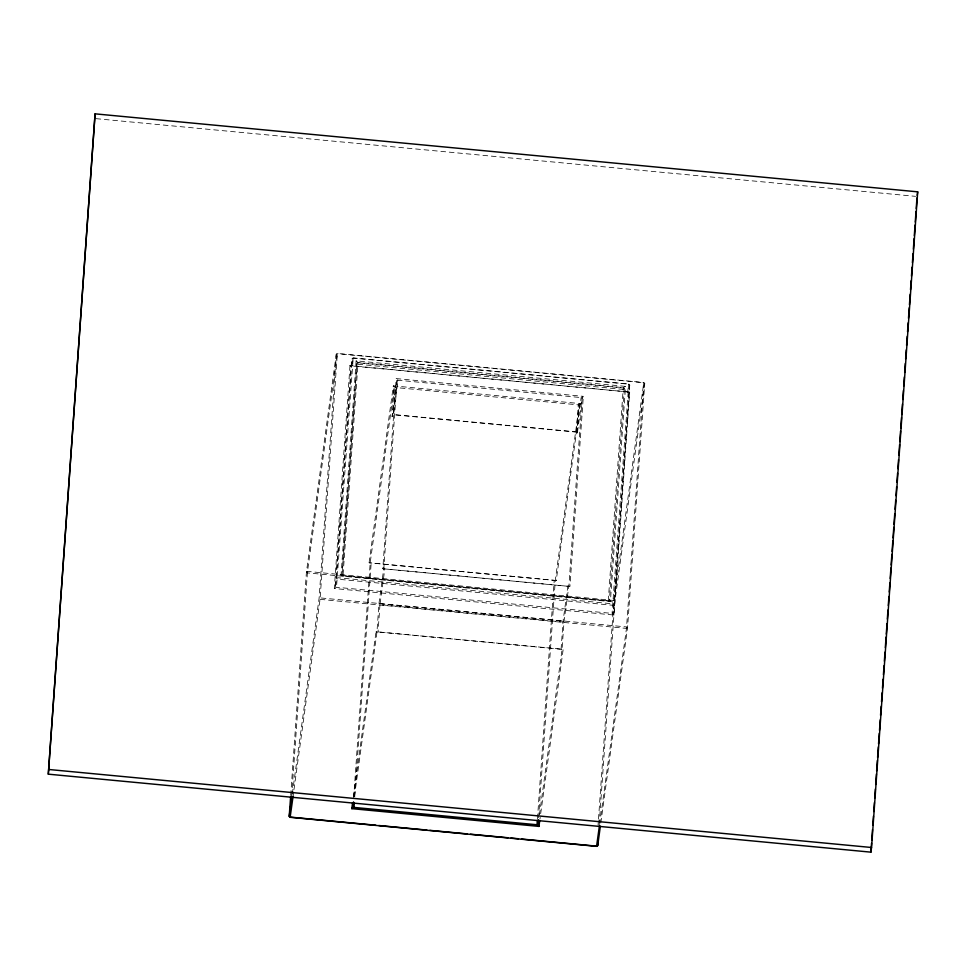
<?xml version="1.0" encoding="UTF-8"?>
<svg xmlns="http://www.w3.org/2000/svg" width="966" height="966" viewBox="0 0 966 966"><rect width="100%" height="100%" fill="white"/><g stroke="black" fill="none" stroke-linecap="round" stroke-linejoin="round"><path stroke-width="0.72" stroke-dasharray="4.83 3.62" d="M290.694 795.404L306.415 572.15L336.265 354.184L337.351 353.471L643.779 382.512L644.745 383.43L627.562 627.671L600.562 824.735M291.635 796.129L307.502 571.425L337.351 353.471L320.048 599.343L293.869 790.43M353.677 797.699L370.232 562.454L394.128 388.018L393.331 385.857L580.481 403.607L579.214 405.563L555.329 579.998L538.557 818.238M354.727 796.914L371.173 563.166L369.097 562.78L393.331 385.857L395.239 387.499L578.272 404.851L579.214 405.563L577.197 434.253L576.376 431.899L578.272 404.851L580.481 403.607M537.446 818.77L554.206 580.53L556.235 580.518L581.134 397.581L583.331 396.338L569.94 586.471L382.802 568.732L396.181 378.587L583.331 396.338L582.1 398.499L577.197 434.253L576.376 431.899L393.343 414.547L392.111 416.708L394.128 388.018L395.239 387.499L393.367 414.74L392.111 416.708L397.014 380.954L396.181 378.587L398.101 380.23L581.134 397.581L582.1 398.499L568.95 585.36L564.047 621.114L562.031 649.804L538.956 818.274M608.266 600.84L623.155 389.383L623.336 387.632L625.533 386.388L610.427 601.118L341.022 575.579L356.128 360.837L625.533 386.388L623.155 389.383L357.855 364.23L356.128 360.837L358.048 362.479L623.336 387.632L624.302 388.549L609.389 600.309C606.745 602.289 610.198 598.546 610.427 601.118L342.978 575.688L342.036 574.963L356.913 363.518L358 362.793L623.299 387.946L624.265 388.863M598.063 825.181L598.389 820.677M598.485 819.18L613.917 600.478L643.779 382.512L626.475 628.395L599.886 822.464M599.186 824.65L614.895 601.395L644.745 383.43L643.803 382.717L337.375 353.665L336.265 354.184L319.082 598.425L292.082 795.489M293.06 796.407L293.664 791.927M343.002 575.881L342.073 574.649L356.961 363.204L358.048 362.479L343.002 575.881L342.073 574.649L341.022 575.579L343.051 575.567M353.423 796.757L376.028 631.74L561.089 649.08L563.166 649.478L539.958 818.963M354.474 796.25L376.945 632.259L378.962 603.569L383.864 567.815L397.014 380.954L398.101 380.23L393.367 414.74L576.4 432.092M608.302 601.033L609.425 599.995M95.948 118.649L915.563 196.352M349.994 365.583L334.308 588.511L614.002 615.028L629.687 392.099L349.994 365.583L350.996 366.706L335.54 586.35L334.308 588.511L336.506 587.268L612.082 613.398L614.002 615.028L613.168 612.673L629.735 384.939L628.769 384.021L353.194 357.891L352.107 358.615L350.996 366.706L352.083 365.981L629.687 392.099L628.625 393.017L627.659 392.099L628.769 384.021L612.082 613.398L613.168 612.673L614.279 604.583L629.735 384.939L628.794 384.214L353.218 358.096L352.107 358.615L335.54 586.35L336.506 587.268L353.194 357.891L352.083 365.981L349.994 365.583M379.964 604.68L378.056 631.728L376.945 632.259L376.028 631.74L563.166 649.478L562.031 649.804L561.089 649.08L563.13 620.595L567.863 586.084L568.95 585.36L569.94 586.471L382.802 568.732L383.864 567.815L384.83 568.732L379.964 604.68L562.997 622.044L564.047 621.114L378.962 603.569L379.964 604.68M307.502 571.425L306.415 572.15L307.357 572.874L613.784 601.915L614.895 601.395L613.917 600.478L307.502 571.425M614.279 604.583L613.193 605.308L337.617 579.177L336.651 578.26L337.762 577.74L613.338 603.871L614.279 604.583M627.562 627.671L626.475 628.395L320.048 599.343L319.082 598.425L320.193 597.894L626.62 626.946L627.562 627.671M556.235 580.518L369.097 562.78L556.235 580.518"/><path stroke-width="1.45" d="M48.3 774.164L95.079 113.843L917.7 191.836L871.561 847.496L870.921 852.157L48.3 774.164L95.079 113.843M290.597 796.902L289.22 816.379L290.198 817.296L596.614 846.349L597.7 845.636L600.357 826.22M353.363 802.191L353.049 806.682L351.793 808.651L538.931 826.401L539.753 820.448M354.305 802.915L353.991 807.407L351.793 808.651L352.602 802.71M537.337 820.267L537.024 824.759L538.931 826.401L538.134 824.24L538.448 819.736M598.123 839.635L597.7 845.636L596.59 846.156L521.483 839.031M870.921 852.157L871.549 843.137M871.767 840.13L872.503 829.601M872.817 825.097L873.457 816.065M873.771 811.561L874.411 802.529M874.725 798.025L875.365 789.005M875.679 784.489L876.416 773.959M876.633 770.953L877.37 760.423M877.587 757.416L878.323 746.887M878.541 743.88L879.277 733.363M879.495 730.356L880.231 719.827M880.545 715.311L881.185 706.291M881.499 701.775L882.139 692.755M882.453 688.239L883.093 679.219M883.407 674.715L884.047 665.683M884.361 661.179L884.989 652.147M885.315 647.643L886.051 637.113M886.269 634.107L887.005 623.577M887.319 619.073L887.959 610.041M888.273 605.537L888.913 596.505M889.227 592.001L889.867 582.981M890.181 578.465L890.918 567.936M891.135 564.929L891.872 554.399M892.089 551.393L892.826 540.875M893.043 537.857L893.779 527.339M893.985 524.333L894.733 513.803M895.047 509.287L895.687 500.267M896.001 495.751L896.641 486.731M896.955 482.215L897.583 473.195M897.909 468.691L898.537 459.659M898.863 455.155L899.6 444.626M899.805 441.619L900.553 431.09M900.759 428.083L901.507 417.554M901.713 414.547L902.461 404.017M902.775 399.513L903.403 390.493M903.729 385.977L904.357 376.957M904.683 372.441L905.311 363.421M905.637 358.905L906.265 349.885M906.579 345.369L907.219 336.349M907.533 331.833L908.173 322.813M908.487 318.309L909.235 307.78M909.441 304.773L910.177 294.244M910.503 289.728L911.131 280.708M911.457 276.191L912.085 267.171M912.399 262.667L913.039 253.635M913.353 249.131L914.102 238.602M914.307 235.595L915.056 225.066M915.261 222.059L915.997 211.53M916.215 208.523L916.951 197.994M291.877 796.974L289.22 816.379L290.162 817.103L375.786 825.218M293.06 796.407L290.162 817.103M353.665 802.215L353.049 806.682L353.991 807.407L537.024 824.759L538.134 824.24L538.545 821.257M599.475 825.447L596.59 846.156M917.217 195.325L917.7 191.836M48.94 769.504L871.561 847.496M378.793 825.507L426.851 830.06M429.858 830.349L467.411 833.912M470.418 834.189L507.971 837.751M510.966 838.041L518.476 838.754"/></g></svg>
